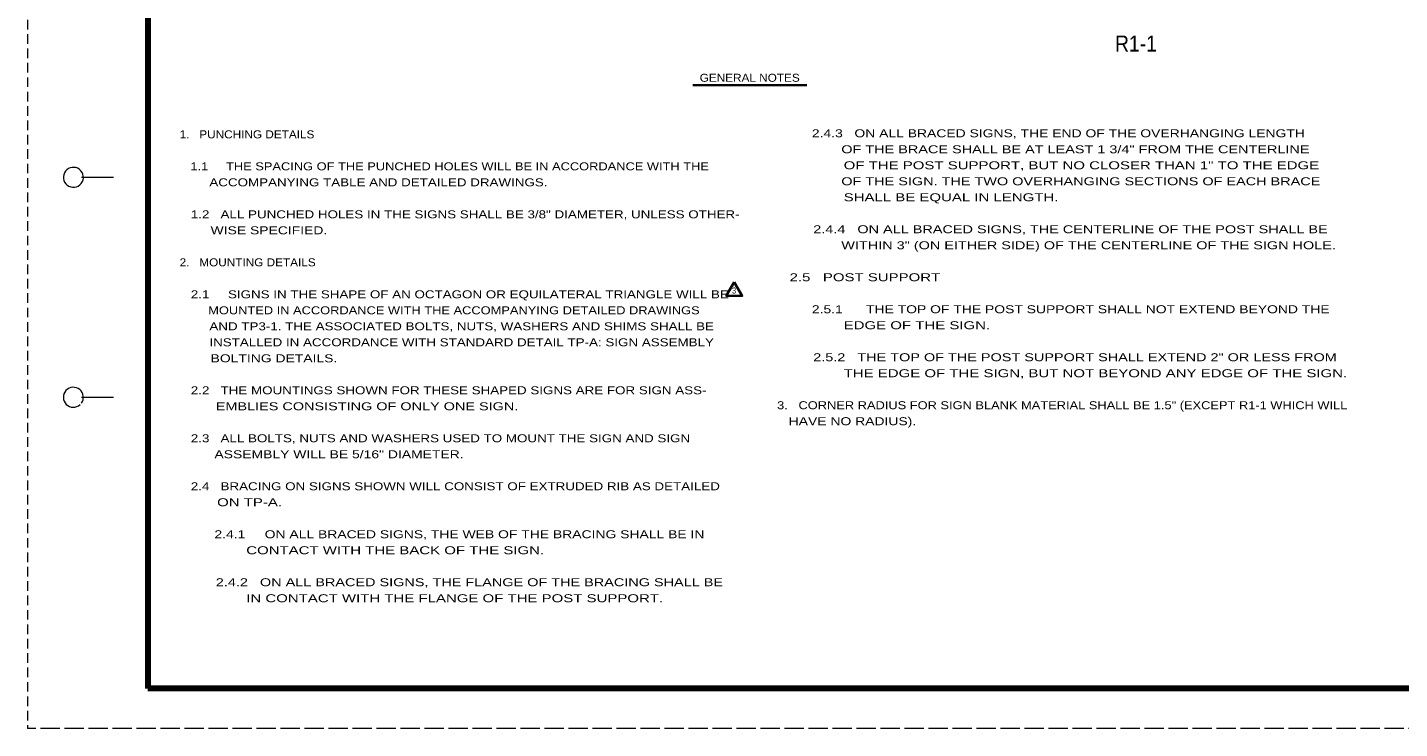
# Model space of a CAD drawing. Extents: x -68 to 613, y -1036 to -595.
# Drawn here: x -67.6 to 275.5, y -1035.5 to -860.2 of the extents above; entities that cross this region are included whole.
import ezdxf
from ezdxf.enums import TextEntityAlignment as Align

# ---------------------------------------------------------------- set-up
doc = ezdxf.new("R2010")
doc.units = 0
doc.header["$LTSCALE"] = 0.8
doc.linetypes.add('LONG_DASHED', pattern=[7.5, 6, -1.5])
doc.linetypes.add('MEDIUM_DASHED', pattern=[4.5, 3, -1.5])
doc.layers.add('1', color=7, linetype='Continuous', lineweight=53)
doc.layers.add('61', color=7, linetype='Continuous', lineweight=35)

msp = doc.modelspace()

# ---------------------------------------------------------------- linework, layer by layer
at = {"layer": '1', "linetype": 'MEDIUM_DASHED', "lineweight": 13}
msp.add_line((-67.5025, -595.4958), (-67.5625, -1035.5358), dxfattribs=at)
at = {"layer": '1', "lineweight": 35}
msp.add_line((98.7935, -874.6373), (127.2809, -874.6373), dxfattribs=at)
msp.add_lwpolyline([(109.117, -923.9065), (107.117, -927.3706), (111.117, -927.3706)], close=True, dxfattribs=at)
at = {"layer": '61', "lineweight": 13}
for p, q in [((-54.0825, -897.6758), (-46.0825, -897.6758)), ((-54.0625, -952.6958), (-46.0825, -952.6958))]:
    msp.add_line(p, q, dxfattribs=at)
at = {"layer": '61', "lineweight": 158}
msp.add_line((601.5575, -1025.5358), (-37.5025, -1025.5158), dxfattribs=at)
at = {"layer": '61', "linetype": 'LONG_DASHED', "lineweight": 13}
msp.add_line((612.4975, -1035.5158), (-67.5625, -1035.5358), dxfattribs=at)
at = {"layer": '61', "lineweight": 158}
msp.add_lwpolyline([(601.5375, -605.4958), (-37.5025, -605.4958), (-37.5025, -1025.5158)], dxfattribs=at)
at = {"layer": '61', "lineweight": 13}
for centre, start, end in [((-56.0847, -897.6945), 322.67175, 321.71615), ((-56.0847, -952.6945), 323.13009, 312.31439)]:
    msp.add_arc(centre, 2.5, start, end, dxfattribs=at)

# ---------------------------------------------------------------- texts
at = {"layer": '1'}
for s, height, width, p in [('R1-1', 4, 0.9, (209.5479, -866.2404)), ('GENERAL NOTES', 2, 1.1, (113.001, -873.803))]:
    msp.add_text(s, height=height, dxfattribs=dict(at, width=width)).set_placement(p, align=Align.CENTER)
for s, height, width, p in [('1.   PUNCHING DETAILS', 2, 1.1, (-29.5077, -887.9491)), ('         2.4.3   ON ALL BRACED SIGNS, THE END OF THE OVERHANGING LENGTH', 2, 1.3, (119.8445, -887.686)), ('                OF THE BRACE SHALL BE AT LEAST 1 3/4" FROM THE CENTERLINE', 2, 1.35, (119.8445, -891.686)), ('   1.1     THE SPACING OF THE PUNCHED HOLES WILL BE IN ACCORDANCE WITH THE', 2, 1.2, (-29.5077, -895.9491)), ('                OF THE POST SUPPORT, BUT NO CLOSER THAN 1" TO THE EDGE', 2, 1.4, (119.8445, -895.686)), ('        ACCOMPANYING TABLE AND DETAILED DRAWINGS.', 2, 1.25, (-29.5077, -899.9491)), ('                OF THE SIGN. THE TWO OVERHANGING SECTIONS OF EACH BRACE', 2, 1.35, (119.8445, -899.686)), ('                SHALL BE EQUAL IN LENGTH.', 2, 1.4, (119.8445, -903.686)), ('   1.2   ALL PUNCHED HOLES IN THE SIGNS SHALL BE 3/8" DIAMETER, UNLESS OTHER-', 2, 1.25, (-29.5077, -907.9491)), ('        WISE SPECIFIED.', 2, 1.3, (-29.5077, -911.9491)), ('         2.4.4   ON ALL BRACED SIGNS, THE CENTERLINE OF THE POST SHALL BE', 2, 1.35, (119.8445, -911.686)), ('                WITHIN 3" (ON EITHER SIDE) OF THE CENTERLINE OF THE SIGN HOLE.', 2, 1.35, (119.8445, -915.686)), ('2.   MOUNTING DETAILS', 2, 1.1, (-29.5077, -919.9491)), ('   2.5   POST SUPPORT', 2, 1.4, (119.8445, -923.686)), ('   2.1     SIGNS IN THE SHAPE OF AN OCTAGON OR EQUILATERAL TRIANGLE WILL BE', 2, 1.25, (-29.5077, -927.9491)), ('3', 1.5, 0.9, (108.5625, -926.7502)), ('        MOUNTED IN ACCORDANCE WITH THE ACCOMPANYING DETAILED DRAWINGS', 2, 1.2, (-29.5077, -931.9491)), ('         2.5.1      THE TOP OF THE POST SUPPORT SHALL NOT EXTEND BEYOND THE', 2, 1.3, (119.8445, -931.686)), ('        AND TP3-1. THE ASSOCIATED BOLTS, NUTS, WASHERS AND SHIMS SHALL BE', 2, 1.25, (-29.5077, -935.9491)), ('                EDGE OF THE SIGN.', 2, 1.4, (119.8445, -935.686)), ('        INSTALLED IN ACCORDANCE WITH STANDARD DETAIL TP-A: SIGN ASSEMBLY', 2, 1.25, (-29.5077, -939.9491)), ('        BOLTING DETAILS.', 2, 1.3, (-29.5077, -943.9491)), ('         2.5.2   THE TOP OF THE POST SUPPORT SHALL EXTEND 2" OR LESS FROM', 2, 1.35, (119.8445, -943.686)), ('                THE EDGE OF THE SIGN, BUT NOT BEYOND ANY EDGE OF THE SIGN.', 2, 1.4, (119.8445, -947.686)), ('   2.2   THE MOUNTINGS SHOWN FOR THESE SHAPED SIGNS ARE FOR SIGN ASS-', 2, 1.25, (-29.5077, -951.9491)), ('3.   CORNER RADIUS FOR SIGN BLANK MATERIAL SHALL BE 1.5" (EXCEPT R1-1 WHICH WILL', 2, 1.2, (119.8445, -955.686)), ('         EMBLIES CONSISTING OF ONLY ONE SIGN.', 2, 1.35, (-29.5077, -955.9491)), ('   HAVE NO RADIUS).', 2, 1.3, (119.8445, -959.686)), ('   2.3   ALL BOLTS, NUTS AND WASHERS USED TO MOUNT THE SIGN AND SIGN', 2, 1.25, (-29.5077, -963.9491)), ('         ASSEMBLY WILL BE 5/16" DIAMETER.', 2, 1.3, (-29.5077, -967.9491)), ('   2.4   BRACING ON SIGNS SHOWN WILL CONSIST OF EXTRUDED RIB AS DETAILED', 2, 1.25, (-29.5077, -975.9491)), ('         ON TP-A.', 2, 1.4, (-29.5077, -979.9491)), ('         2.4.1     ON ALL BRACED SIGNS, THE WEB OF THE BRACING SHALL BE IN ', 2, 1.3, (-29.5077, -987.9491)), ('                CONTACT WITH THE BACK OF THE SIGN.', 2, 1.4, (-29.5077, -991.9491)), ('         2.4.2   ON ALL BRACED SIGNS, THE FLANGE OF THE BRACING SHALL BE', 2, 1.35, (-29.5077, -999.9491)), ('                IN CONTACT WITH THE FLANGE OF THE POST SUPPORT.', 2, 1.4, (-29.5077, -1003.9491))]:
    msp.add_text(s, height=height, dxfattribs=dict(at, width=width)).set_placement(p)

doc.saveas('drawing.dxf')
